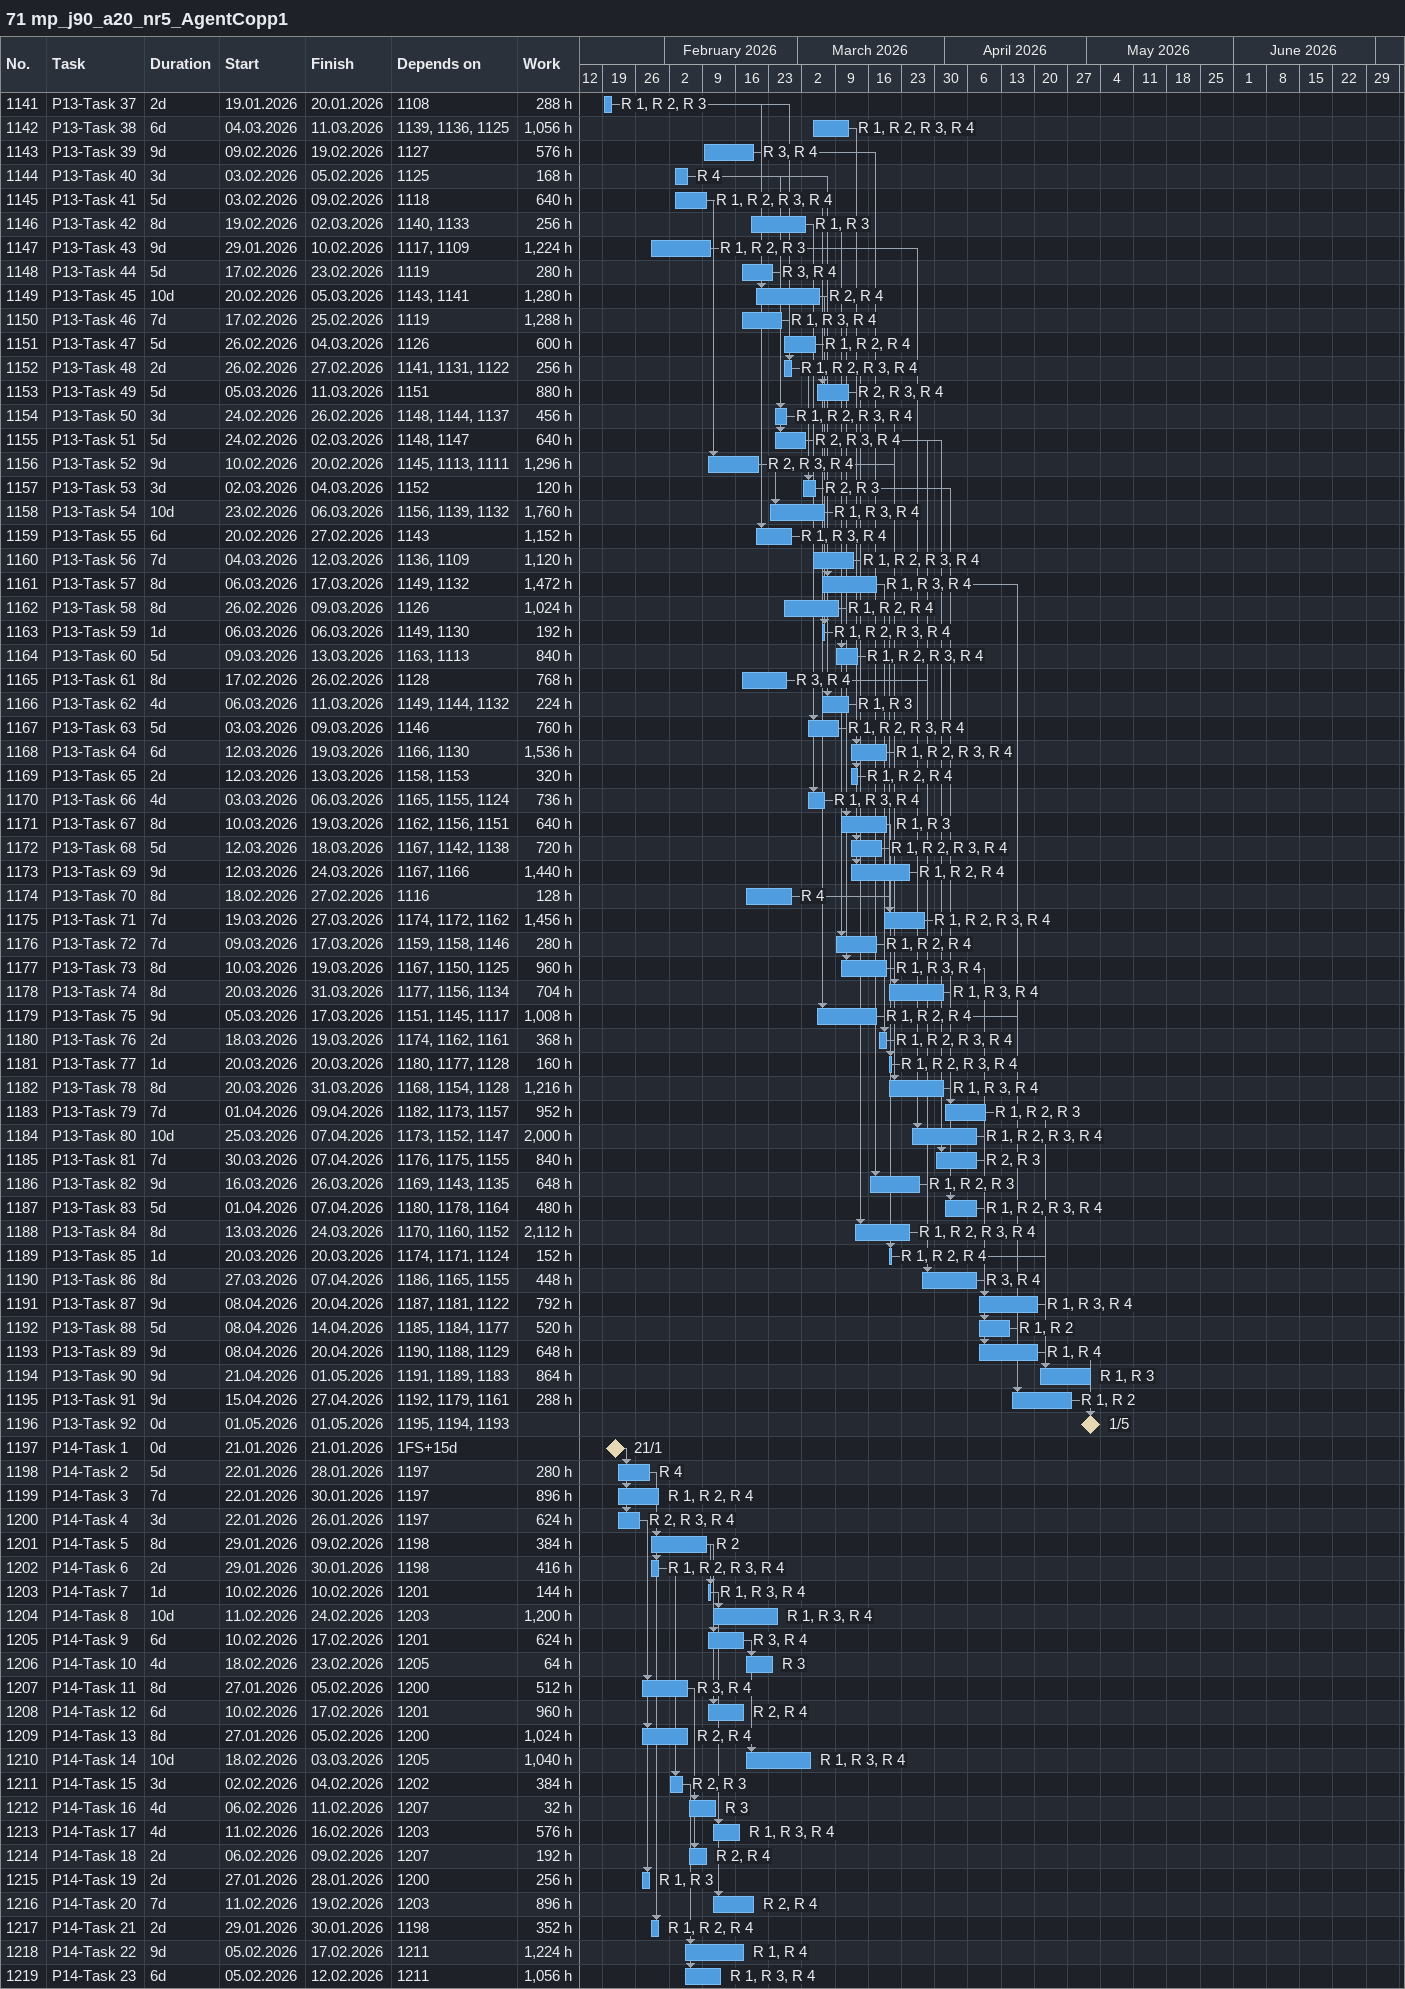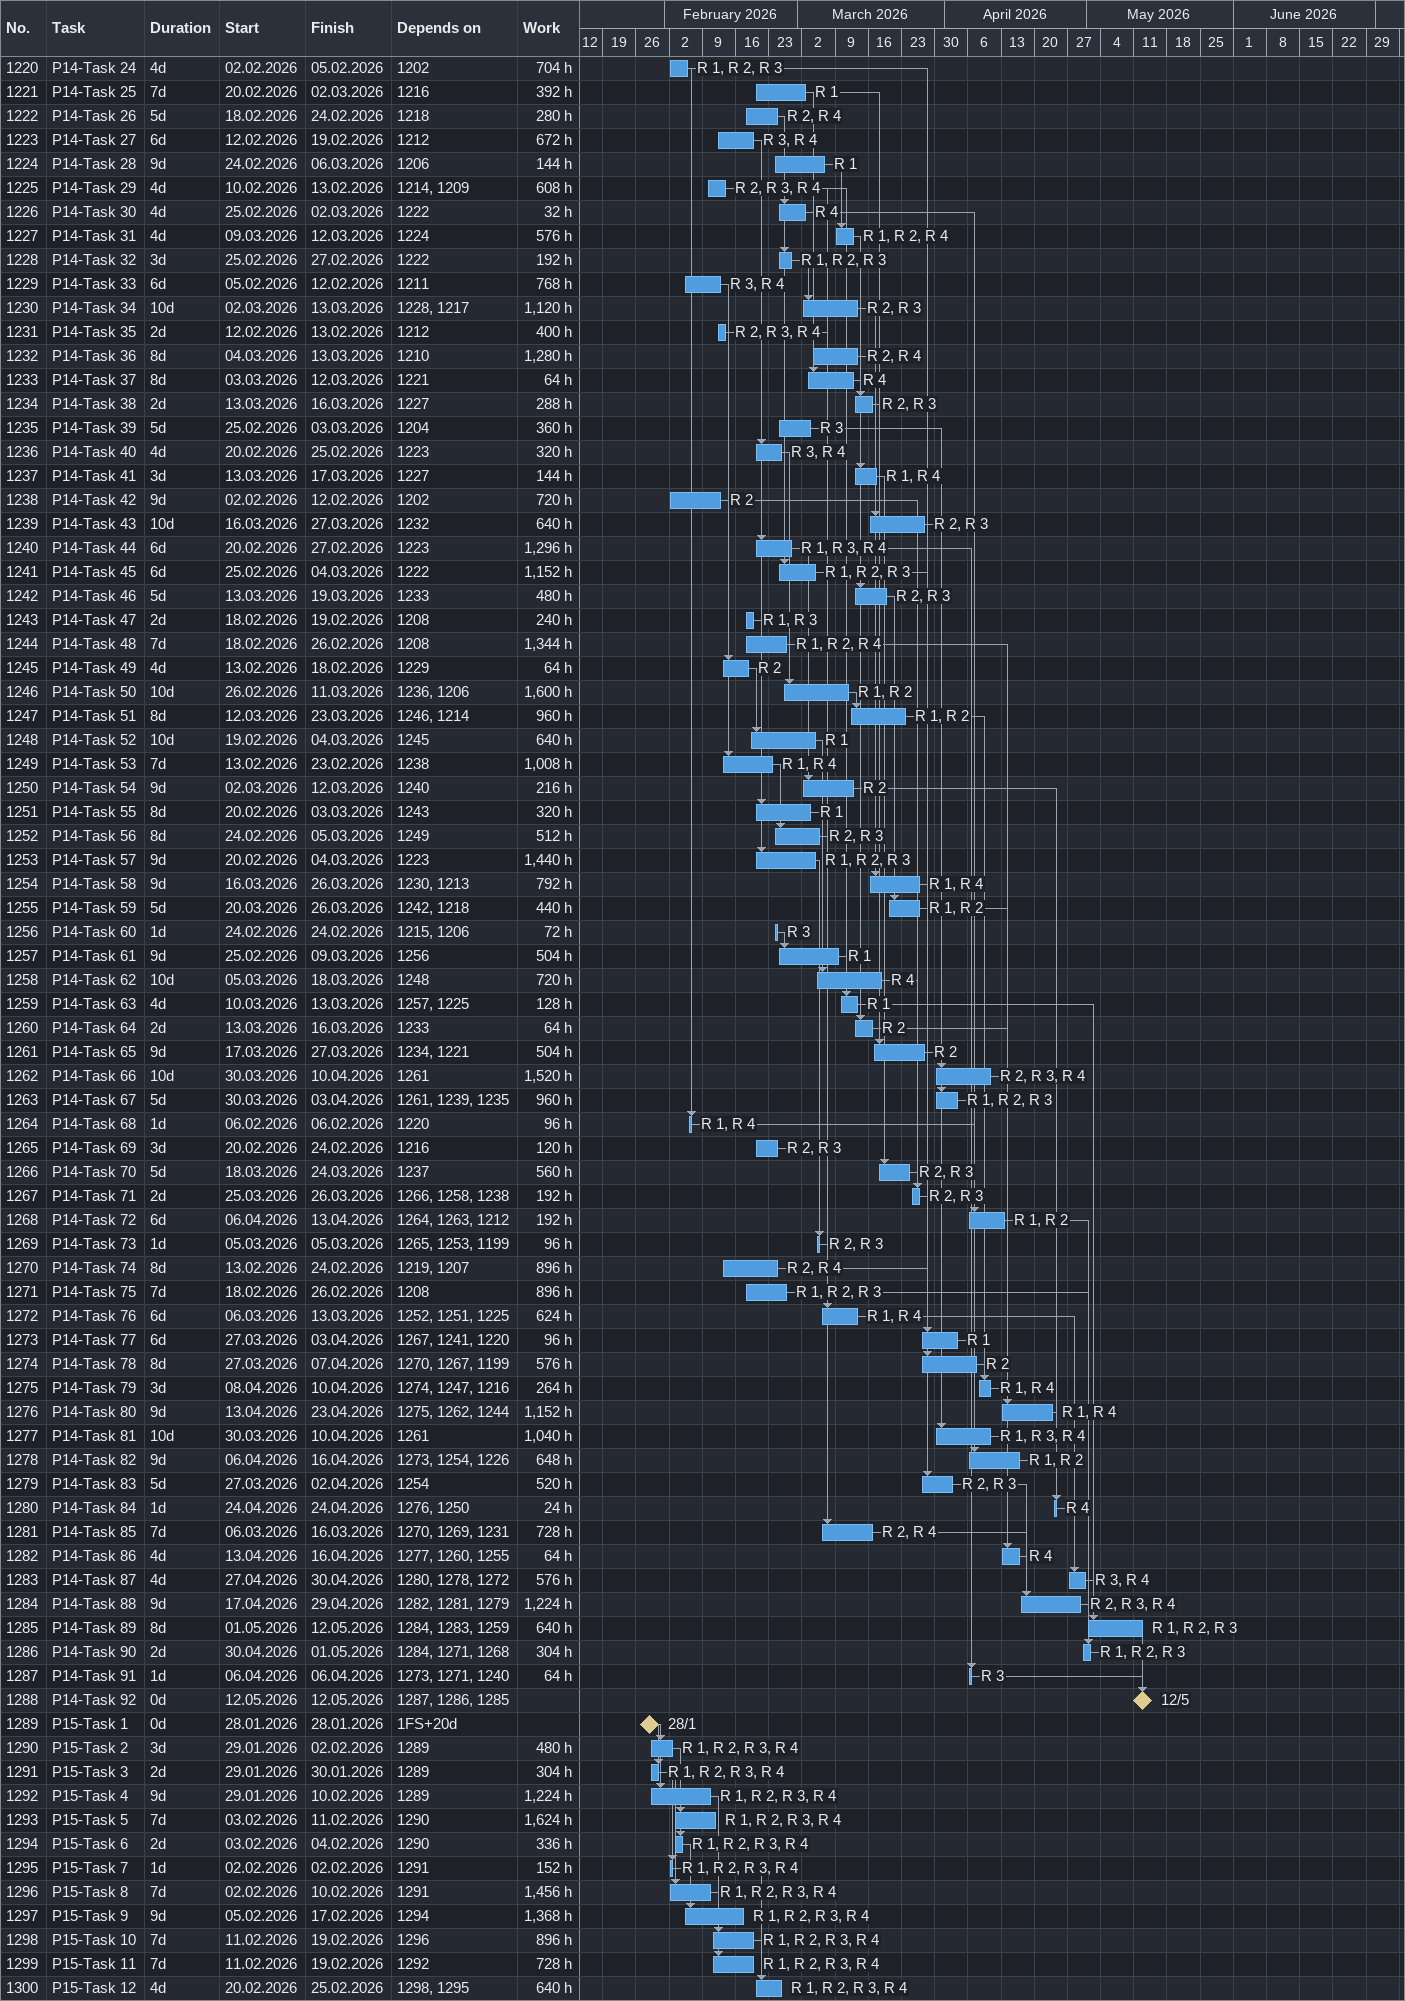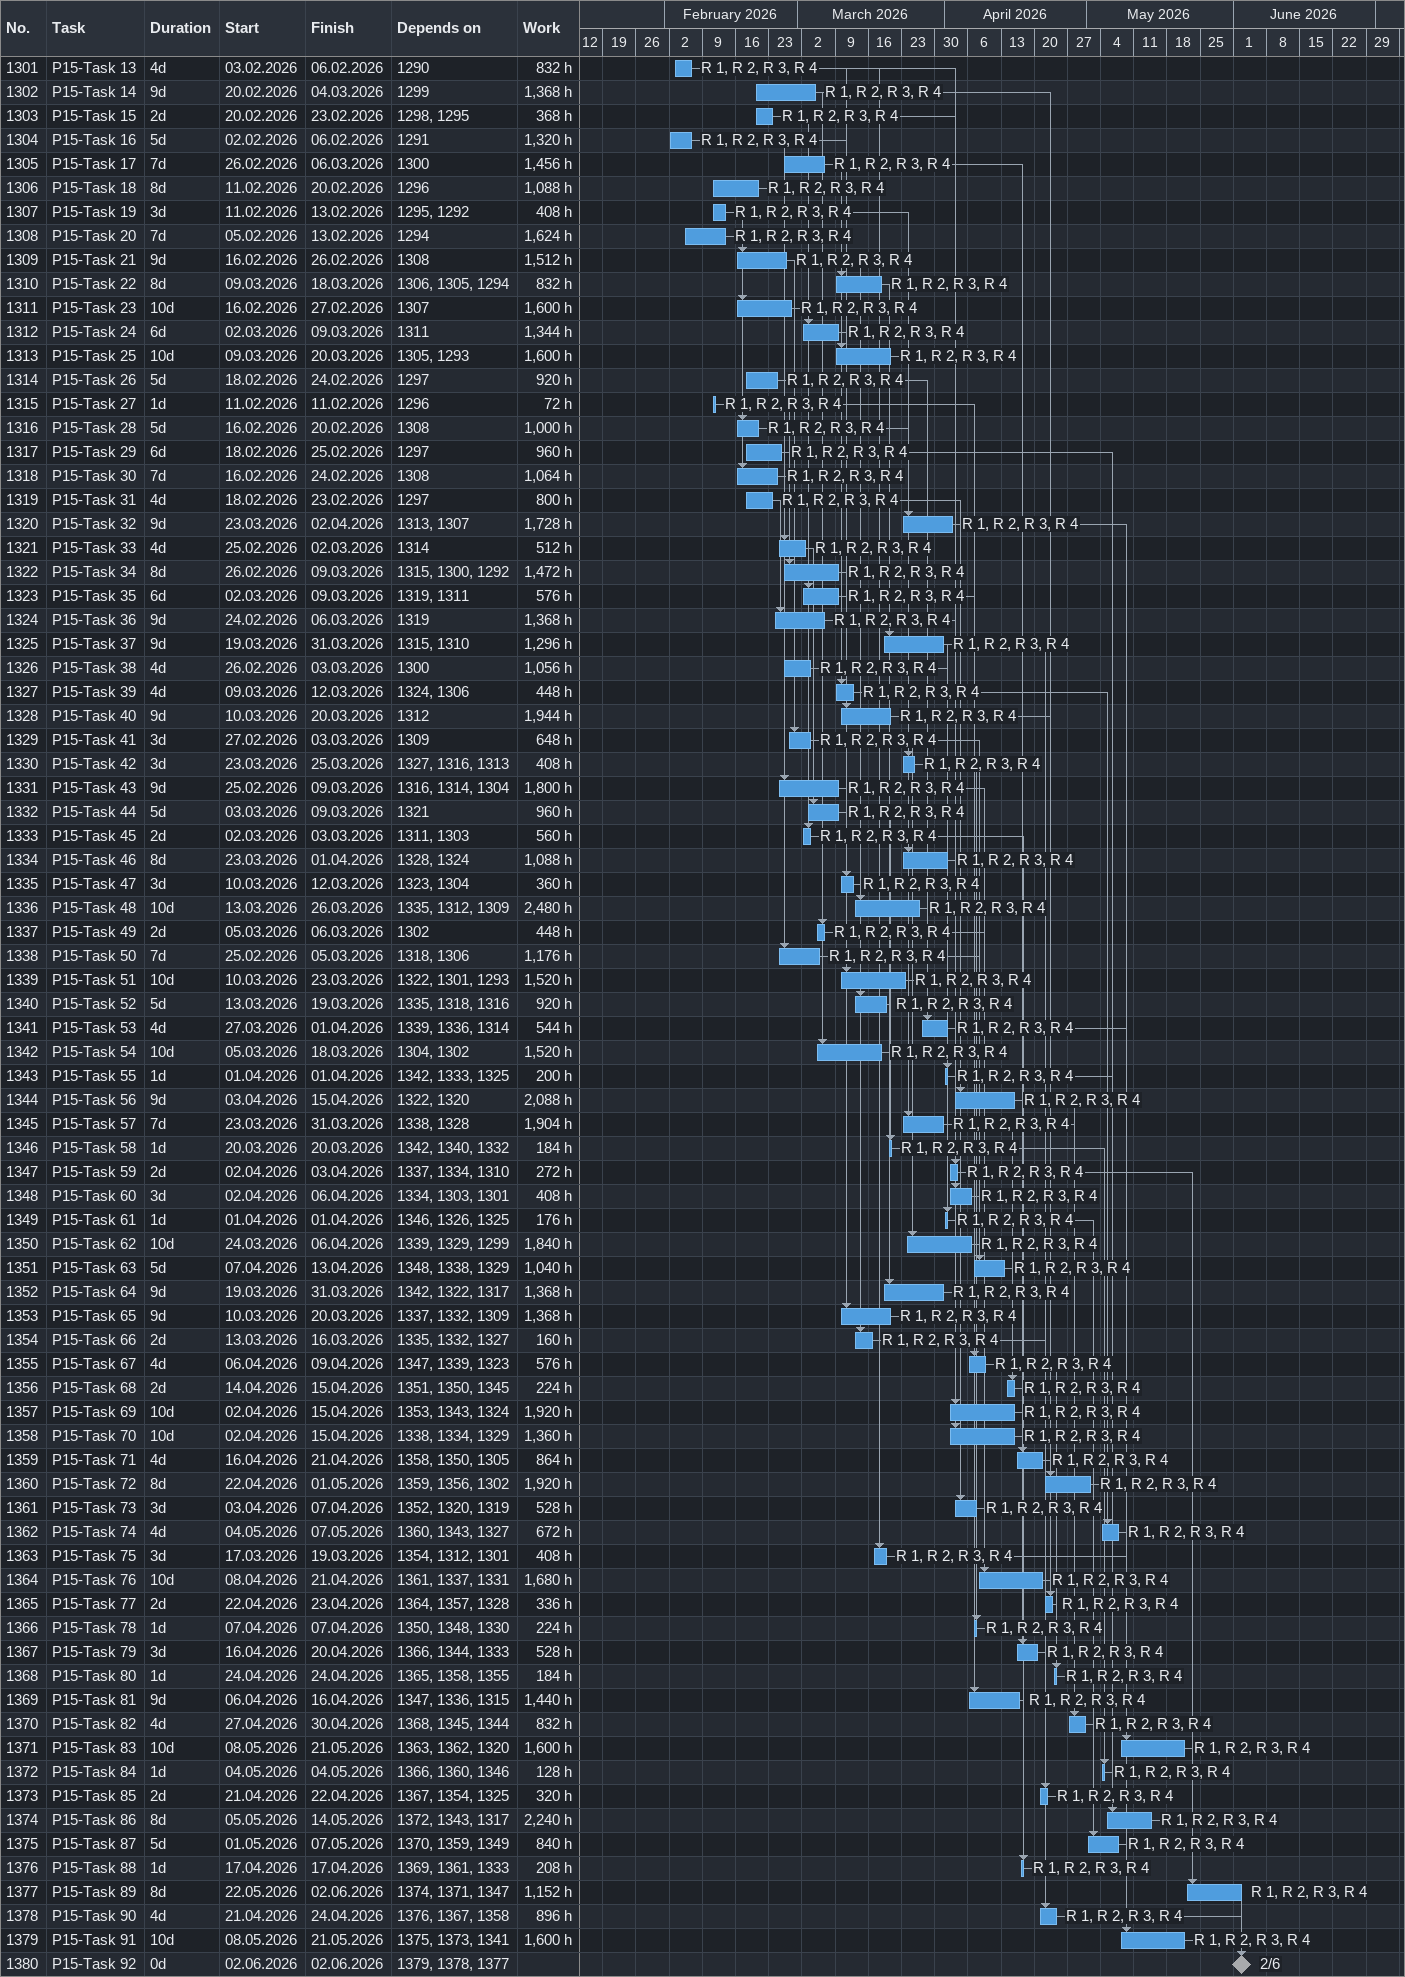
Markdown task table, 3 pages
71 mp_j90_a20_nr5_AgentCopp1

| ID | Task | Duration | Start | Finish | Predecessors | Resources | Work (h) |
|---|---|---|---|---|---|---|---|
| 1141 | P13-Task 37 | 2d | 2026-01-19 | 2026-01-20 | 1108 | R 1, R 2, R 3 | 288 |
| 1142 | P13-Task 38 | 6d | 2026-03-04 | 2026-03-11 | 1139, 1136, 1125 | R 1, R 2, R 3, R 4 | 1056 |
| 1143 | P13-Task 39 | 9d | 2026-02-09 | 2026-02-19 | 1127 | R 3, R 4 | 576 |
| 1144 | P13-Task 40 | 3d | 2026-02-03 | 2026-02-05 | 1125 | R 4 | 168 |
| 1145 | P13-Task 41 | 5d | 2026-02-03 | 2026-02-09 | 1118 | R 1, R 2, R 3, R 4 | 640 |
| 1146 | P13-Task 42 | 8d | 2026-02-19 | 2026-03-02 | 1140, 1133 | R 1, R 3 | 256 |
| 1147 | P13-Task 43 | 9d | 2026-01-29 | 2026-02-10 | 1117, 1109 | R 1, R 2, R 3 | 1224 |
| 1148 | P13-Task 44 | 5d | 2026-02-17 | 2026-02-23 | 1119 | R 3, R 4 | 280 |
| 1149 | P13-Task 45 | 10d | 2026-02-20 | 2026-03-05 | 1143, 1141 | R 2, R 4 | 1280 |
| 1150 | P13-Task 46 | 7d | 2026-02-17 | 2026-02-25 | 1119 | R 1, R 3, R 4 | 1288 |
| 1151 | P13-Task 47 | 5d | 2026-02-26 | 2026-03-04 | 1126 | R 1, R 2, R 4 | 600 |
| 1152 | P13-Task 48 | 2d | 2026-02-26 | 2026-02-27 | 1141, 1131, 1122 | R 1, R 2, R 3, R 4 | 256 |
| 1153 | P13-Task 49 | 5d | 2026-03-05 | 2026-03-11 | 1151 | R 2, R 3, R 4 | 880 |
| 1154 | P13-Task 50 | 3d | 2026-02-24 | 2026-02-26 | 1148, 1144, 1137 | R 1, R 2, R 3, R 4 | 456 |
| 1155 | P13-Task 51 | 5d | 2026-02-24 | 2026-03-02 | 1148, 1147 | R 2, R 3, R 4 | 640 |
| 1156 | P13-Task 52 | 9d | 2026-02-10 | 2026-02-20 | 1145, 1113, 1111 | R 2, R 3, R 4 | 1296 |
| 1157 | P13-Task 53 | 3d | 2026-03-02 | 2026-03-04 | 1152 | R 2, R 3 | 120 |
| 1158 | P13-Task 54 | 10d | 2026-02-23 | 2026-03-06 | 1156, 1139, 1132 | R 1, R 3, R 4 | 1760 |
| 1159 | P13-Task 55 | 6d | 2026-02-20 | 2026-02-27 | 1143 | R 1, R 3, R 4 | 1152 |
| 1160 | P13-Task 56 | 7d | 2026-03-04 | 2026-03-12 | 1136, 1109 | R 1, R 2, R 3, R 4 | 1120 |
| 1161 | P13-Task 57 | 8d | 2026-03-06 | 2026-03-17 | 1149, 1132 | R 1, R 3, R 4 | 1472 |
| 1162 | P13-Task 58 | 8d | 2026-02-26 | 2026-03-09 | 1126 | R 1, R 2, R 4 | 1024 |
| 1163 | P13-Task 59 | 1d | 2026-03-06 | 2026-03-06 | 1149, 1130 | R 1, R 2, R 3, R 4 | 192 |
| 1164 | P13-Task 60 | 5d | 2026-03-09 | 2026-03-13 | 1163, 1113 | R 1, R 2, R 3, R 4 | 840 |
| 1165 | P13-Task 61 | 8d | 2026-02-17 | 2026-02-26 | 1128 | R 3, R 4 | 768 |
| 1166 | P13-Task 62 | 4d | 2026-03-06 | 2026-03-11 | 1149, 1144, 1132 | R 1, R 3 | 224 |
| 1167 | P13-Task 63 | 5d | 2026-03-03 | 2026-03-09 | 1146 | R 1, R 2, R 3, R 4 | 760 |
| 1168 | P13-Task 64 | 6d | 2026-03-12 | 2026-03-19 | 1166, 1130 | R 1, R 2, R 3, R 4 | 1536 |
| 1169 | P13-Task 65 | 2d | 2026-03-12 | 2026-03-13 | 1158, 1153 | R 1, R 2, R 4 | 320 |
| 1170 | P13-Task 66 | 4d | 2026-03-03 | 2026-03-06 | 1165, 1155, 1124 | R 1, R 3, R 4 | 736 |
| 1171 | P13-Task 67 | 8d | 2026-03-10 | 2026-03-19 | 1162, 1156, 1151 | R 1, R 3 | 640 |
| 1172 | P13-Task 68 | 5d | 2026-03-12 | 2026-03-18 | 1167, 1142, 1138 | R 1, R 2, R 3, R 4 | 720 |
| 1173 | P13-Task 69 | 9d | 2026-03-12 | 2026-03-24 | 1167, 1166 | R 1, R 2, R 4 | 1440 |
| 1174 | P13-Task 70 | 8d | 2026-02-18 | 2026-02-27 | 1116 | R 4 | 128 |
| 1175 | P13-Task 71 | 7d | 2026-03-19 | 2026-03-27 | 1174, 1172, 1162 | R 1, R 2, R 3, R 4 | 1456 |
| 1176 | P13-Task 72 | 7d | 2026-03-09 | 2026-03-17 | 1159, 1158, 1146 | R 1, R 2, R 4 | 280 |
| 1177 | P13-Task 73 | 8d | 2026-03-10 | 2026-03-19 | 1167, 1150, 1125 | R 1, R 3, R 4 | 960 |
| 1178 | P13-Task 74 | 8d | 2026-03-20 | 2026-03-31 | 1177, 1156, 1134 | R 1, R 3, R 4 | 704 |
| 1179 | P13-Task 75 | 9d | 2026-03-05 | 2026-03-17 | 1151, 1145, 1117 | R 1, R 2, R 4 | 1008 |
| 1180 | P13-Task 76 | 2d | 2026-03-18 | 2026-03-19 | 1174, 1162, 1161 | R 1, R 2, R 3, R 4 | 368 |
| 1181 | P13-Task 77 | 1d | 2026-03-20 | 2026-03-20 | 1180, 1177, 1128 | R 1, R 2, R 3, R 4 | 160 |
| 1182 | P13-Task 78 | 8d | 2026-03-20 | 2026-03-31 | 1168, 1154, 1128 | R 1, R 3, R 4 | 1216 |
| 1183 | P13-Task 79 | 7d | 2026-04-01 | 2026-04-09 | 1182, 1173, 1157 | R 1, R 2, R 3 | 952 |
| 1184 | P13-Task 80 | 10d | 2026-03-25 | 2026-04-07 | 1173, 1152, 1147 | R 1, R 2, R 3, R 4 | 2000 |
| 1185 | P13-Task 81 | 7d | 2026-03-30 | 2026-04-07 | 1176, 1175, 1155 | R 2, R 3 | 840 |
| 1186 | P13-Task 82 | 9d | 2026-03-16 | 2026-03-26 | 1169, 1143, 1135 | R 1, R 2, R 3 | 648 |
| 1187 | P13-Task 83 | 5d | 2026-04-01 | 2026-04-07 | 1180, 1178, 1164 | R 1, R 2, R 3, R 4 | 480 |
| 1188 | P13-Task 84 | 8d | 2026-03-13 | 2026-03-24 | 1170, 1160, 1152 | R 1, R 2, R 3, R 4 | 2112 |
| 1189 | P13-Task 85 | 1d | 2026-03-20 | 2026-03-20 | 1174, 1171, 1124 | R 1, R 2, R 4 | 152 |
| 1190 | P13-Task 86 | 8d | 2026-03-27 | 2026-04-07 | 1186, 1165, 1155 | R 3, R 4 | 448 |
| 1191 | P13-Task 87 | 9d | 2026-04-08 | 2026-04-20 | 1187, 1181, 1122 | R 1, R 3, R 4 | 792 |
| 1192 | P13-Task 88 | 5d | 2026-04-08 | 2026-04-14 | 1185, 1184, 1177 | R 1, R 2 | 520 |
| 1193 | P13-Task 89 | 9d | 2026-04-08 | 2026-04-20 | 1190, 1188, 1129 | R 1, R 4 | 648 |
| 1194 | P13-Task 90 | 9d | 2026-04-21 | 2026-05-01 | 1191, 1189, 1183 | R 1, R 3 | 864 |
| 1195 | P13-Task 91 | 9d | 2026-04-15 | 2026-04-27 | 1192, 1179, 1161 | R 1, R 2 | 288 |
| 1196 | P13-Task 92 | 0d | 2026-05-01 | 2026-05-01 | 1195, 1194, 1193 |  |  |
| 1197 | P14-Task 1 | 0d | 2026-01-21 | 2026-01-21 | 1FS+15d |  |  |
| 1198 | P14-Task 2 | 5d | 2026-01-22 | 2026-01-28 | 1197 | R 4 | 280 |
| 1199 | P14-Task 3 | 7d | 2026-01-22 | 2026-01-30 | 1197 | R 1, R 2, R 4 | 896 |
| 1200 | P14-Task 4 | 3d | 2026-01-22 | 2026-01-26 | 1197 | R 2, R 3, R 4 | 624 |
| 1201 | P14-Task 5 | 8d | 2026-01-29 | 2026-02-09 | 1198 | R 2 | 384 |
| 1202 | P14-Task 6 | 2d | 2026-01-29 | 2026-01-30 | 1198 | R 1, R 2, R 3, R 4 | 416 |
| 1203 | P14-Task 7 | 1d | 2026-02-10 | 2026-02-10 | 1201 | R 1, R 3, R 4 | 144 |
| 1204 | P14-Task 8 | 10d | 2026-02-11 | 2026-02-24 | 1203 | R 1, R 3, R 4 | 1200 |
| 1205 | P14-Task 9 | 6d | 2026-02-10 | 2026-02-17 | 1201 | R 3, R 4 | 624 |
| 1206 | P14-Task 10 | 4d | 2026-02-18 | 2026-02-23 | 1205 | R 3 | 64 |
| 1207 | P14-Task 11 | 8d | 2026-01-27 | 2026-02-05 | 1200 | R 3, R 4 | 512 |
| 1208 | P14-Task 12 | 6d | 2026-02-10 | 2026-02-17 | 1201 | R 2, R 4 | 960 |
| 1209 | P14-Task 13 | 8d | 2026-01-27 | 2026-02-05 | 1200 | R 2, R 4 | 1024 |
| 1210 | P14-Task 14 | 10d | 2026-02-18 | 2026-03-03 | 1205 | R 1, R 3, R 4 | 1040 |
| 1211 | P14-Task 15 | 3d | 2026-02-02 | 2026-02-04 | 1202 | R 2, R 3 | 384 |
| 1212 | P14-Task 16 | 4d | 2026-02-06 | 2026-02-11 | 1207 | R 3 | 32 |
| 1213 | P14-Task 17 | 4d | 2026-02-11 | 2026-02-16 | 1203 | R 1, R 3, R 4 | 576 |
| 1214 | P14-Task 18 | 2d | 2026-02-06 | 2026-02-09 | 1207 | R 2, R 4 | 192 |
| 1215 | P14-Task 19 | 2d | 2026-01-27 | 2026-01-28 | 1200 | R 1, R 3 | 256 |
| 1216 | P14-Task 20 | 7d | 2026-02-11 | 2026-02-19 | 1203 | R 2, R 4 | 896 |
| 1217 | P14-Task 21 | 2d | 2026-01-29 | 2026-01-30 | 1198 | R 1, R 2, R 4 | 352 |
| 1218 | P14-Task 22 | 9d | 2026-02-05 | 2026-02-17 | 1211 | R 1, R 4 | 1224 |
| 1219 | P14-Task 23 | 6d | 2026-02-05 | 2026-02-12 | 1211 | R 1, R 3, R 4 | 1056 |
| 1220 | P14-Task 24 | 4d | 2026-02-02 | 2026-02-05 | 1202 | R 1, R 2, R 3 | 704 |
| 1221 | P14-Task 25 | 7d | 2026-02-20 | 2026-03-02 | 1216 | R 1 | 392 |
| 1222 | P14-Task 26 | 5d | 2026-02-18 | 2026-02-24 | 1218 | R 2, R 4 | 280 |
| 1223 | P14-Task 27 | 6d | 2026-02-12 | 2026-02-19 | 1212 | R 3, R 4 | 672 |
| 1224 | P14-Task 28 | 9d | 2026-02-24 | 2026-03-06 | 1206 | R 1 | 144 |
| 1225 | P14-Task 29 | 4d | 2026-02-10 | 2026-02-13 | 1214, 1209 | R 2, R 3, R 4 | 608 |
| 1226 | P14-Task 30 | 4d | 2026-02-25 | 2026-03-02 | 1222 | R 4 | 32 |
| 1227 | P14-Task 31 | 4d | 2026-03-09 | 2026-03-12 | 1224 | R 1, R 2, R 4 | 576 |
| 1228 | P14-Task 32 | 3d | 2026-02-25 | 2026-02-27 | 1222 | R 1, R 2, R 3 | 192 |
| 1229 | P14-Task 33 | 6d | 2026-02-05 | 2026-02-12 | 1211 | R 3, R 4 | 768 |
| 1230 | P14-Task 34 | 10d | 2026-03-02 | 2026-03-13 | 1228, 1217 | R 2, R 3 | 1120 |
| 1231 | P14-Task 35 | 2d | 2026-02-12 | 2026-02-13 | 1212 | R 2, R 3, R 4 | 400 |
| 1232 | P14-Task 36 | 8d | 2026-03-04 | 2026-03-13 | 1210 | R 2, R 4 | 1280 |
| 1233 | P14-Task 37 | 8d | 2026-03-03 | 2026-03-12 | 1221 | R 4 | 64 |
| 1234 | P14-Task 38 | 2d | 2026-03-13 | 2026-03-16 | 1227 | R 2, R 3 | 288 |
| 1235 | P14-Task 39 | 5d | 2026-02-25 | 2026-03-03 | 1204 | R 3 | 360 |
| 1236 | P14-Task 40 | 4d | 2026-02-20 | 2026-02-25 | 1223 | R 3, R 4 | 320 |
| 1237 | P14-Task 41 | 3d | 2026-03-13 | 2026-03-17 | 1227 | R 1, R 4 | 144 |
| 1238 | P14-Task 42 | 9d | 2026-02-02 | 2026-02-12 | 1202 | R 2 | 720 |
| 1239 | P14-Task 43 | 10d | 2026-03-16 | 2026-03-27 | 1232 | R 2, R 3 | 640 |
| 1240 | P14-Task 44 | 6d | 2026-02-20 | 2026-02-27 | 1223 | R 1, R 3, R 4 | 1296 |
| 1241 | P14-Task 45 | 6d | 2026-02-25 | 2026-03-04 | 1222 | R 1, R 2, R 3 | 1152 |
| 1242 | P14-Task 46 | 5d | 2026-03-13 | 2026-03-19 | 1233 | R 2, R 3 | 480 |
| 1243 | P14-Task 47 | 2d | 2026-02-18 | 2026-02-19 | 1208 | R 1, R 3 | 240 |
| 1244 | P14-Task 48 | 7d | 2026-02-18 | 2026-02-26 | 1208 | R 1, R 2, R 4 | 1344 |
| 1245 | P14-Task 49 | 4d | 2026-02-13 | 2026-02-18 | 1229 | R 2 | 64 |
| 1246 | P14-Task 50 | 10d | 2026-02-26 | 2026-03-11 | 1236, 1206 | R 1, R 2 | 1600 |
| 1247 | P14-Task 51 | 8d | 2026-03-12 | 2026-03-23 | 1246, 1214 | R 1, R 2 | 960 |
| 1248 | P14-Task 52 | 10d | 2026-02-19 | 2026-03-04 | 1245 | R 1 | 640 |
| 1249 | P14-Task 53 | 7d | 2026-02-13 | 2026-02-23 | 1238 | R 1, R 4 | 1008 |
| 1250 | P14-Task 54 | 9d | 2026-03-02 | 2026-03-12 | 1240 | R 2 | 216 |
| 1251 | P14-Task 55 | 8d | 2026-02-20 | 2026-03-03 | 1243 | R 1 | 320 |
| 1252 | P14-Task 56 | 8d | 2026-02-24 | 2026-03-05 | 1249 | R 2, R 3 | 512 |
| 1253 | P14-Task 57 | 9d | 2026-02-20 | 2026-03-04 | 1223 | R 1, R 2, R 3 | 1440 |
| 1254 | P14-Task 58 | 9d | 2026-03-16 | 2026-03-26 | 1230, 1213 | R 1, R 4 | 792 |
| 1255 | P14-Task 59 | 5d | 2026-03-20 | 2026-03-26 | 1242, 1218 | R 1, R 2 | 440 |
| 1256 | P14-Task 60 | 1d | 2026-02-24 | 2026-02-24 | 1215, 1206 | R 3 | 72 |
| 1257 | P14-Task 61 | 9d | 2026-02-25 | 2026-03-09 | 1256 | R 1 | 504 |
| 1258 | P14-Task 62 | 10d | 2026-03-05 | 2026-03-18 | 1248 | R 4 | 720 |
| 1259 | P14-Task 63 | 4d | 2026-03-10 | 2026-03-13 | 1257, 1225 | R 1 | 128 |
| 1260 | P14-Task 64 | 2d | 2026-03-13 | 2026-03-16 | 1233 | R 2 | 64 |
| 1261 | P14-Task 65 | 9d | 2026-03-17 | 2026-03-27 | 1234, 1221 | R 2 | 504 |
| 1262 | P14-Task 66 | 10d | 2026-03-30 | 2026-04-10 | 1261 | R 2, R 3, R 4 | 1520 |
| 1263 | P14-Task 67 | 5d | 2026-03-30 | 2026-04-03 | 1261, 1239, 1235 | R 1, R 2, R 3 | 960 |
| 1264 | P14-Task 68 | 1d | 2026-02-06 | 2026-02-06 | 1220 | R 1, R 4 | 96 |
| 1265 | P14-Task 69 | 3d | 2026-02-20 | 2026-02-24 | 1216 | R 2, R 3 | 120 |
| 1266 | P14-Task 70 | 5d | 2026-03-18 | 2026-03-24 | 1237 | R 2, R 3 | 560 |
| 1267 | P14-Task 71 | 2d | 2026-03-25 | 2026-03-26 | 1266, 1258, 1238 | R 2, R 3 | 192 |
| 1268 | P14-Task 72 | 6d | 2026-04-06 | 2026-04-13 | 1264, 1263, 1212 | R 1, R 2 | 192 |
| 1269 | P14-Task 73 | 1d | 2026-03-05 | 2026-03-05 | 1265, 1253, 1199 | R 2, R 3 | 96 |
| 1270 | P14-Task 74 | 8d | 2026-02-13 | 2026-02-24 | 1219, 1207 | R 2, R 4 | 896 |
| 1271 | P14-Task 75 | 7d | 2026-02-18 | 2026-02-26 | 1208 | R 1, R 2, R 3 | 896 |
| 1272 | P14-Task 76 | 6d | 2026-03-06 | 2026-03-13 | 1252, 1251, 1225 | R 1, R 4 | 624 |
| 1273 | P14-Task 77 | 6d | 2026-03-27 | 2026-04-03 | 1267, 1241, 1220 | R 1 | 96 |
| 1274 | P14-Task 78 | 8d | 2026-03-27 | 2026-04-07 | 1270, 1267, 1199 | R 2 | 576 |
| 1275 | P14-Task 79 | 3d | 2026-04-08 | 2026-04-10 | 1274, 1247, 1216 | R 1, R 4 | 264 |
| 1276 | P14-Task 80 | 9d | 2026-04-13 | 2026-04-23 | 1275, 1262, 1244 | R 1, R 4 | 1152 |
| 1277 | P14-Task 81 | 10d | 2026-03-30 | 2026-04-10 | 1261 | R 1, R 3, R 4 | 1040 |
| 1278 | P14-Task 82 | 9d | 2026-04-06 | 2026-04-16 | 1273, 1254, 1226 | R 1, R 2 | 648 |
| 1279 | P14-Task 83 | 5d | 2026-03-27 | 2026-04-02 | 1254 | R 2, R 3 | 520 |
| 1280 | P14-Task 84 | 1d | 2026-04-24 | 2026-04-24 | 1276, 1250 | R 4 | 24 |
| 1281 | P14-Task 85 | 7d | 2026-03-06 | 2026-03-16 | 1270, 1269, 1231 | R 2, R 4 | 728 |
| 1282 | P14-Task 86 | 4d | 2026-04-13 | 2026-04-16 | 1277, 1260, 1255 | R 4 | 64 |
| 1283 | P14-Task 87 | 4d | 2026-04-27 | 2026-04-30 | 1280, 1278, 1272 | R 3, R 4 | 576 |
| 1284 | P14-Task 88 | 9d | 2026-04-17 | 2026-04-29 | 1282, 1281, 1279 | R 2, R 3, R 4 | 1224 |
| 1285 | P14-Task 89 | 8d | 2026-05-01 | 2026-05-12 | 1284, 1283, 1259 | R 1, R 2, R 3 | 640 |
| 1286 | P14-Task 90 | 2d | 2026-04-30 | 2026-05-01 | 1284, 1271, 1268 | R 1, R 2, R 3 | 304 |
| 1287 | P14-Task 91 | 1d | 2026-04-06 | 2026-04-06 | 1273, 1271, 1240 | R 3 | 64 |
| 1288 | P14-Task 92 | 0d | 2026-05-12 | 2026-05-12 | 1287, 1286, 1285 |  |  |
| 1289 | P15-Task 1 | 0d | 2026-01-28 | 2026-01-28 | 1FS+20d |  |  |
| 1290 | P15-Task 2 | 3d | 2026-01-29 | 2026-02-02 | 1289 | R 1, R 2, R 3, R 4 | 480 |
| 1291 | P15-Task 3 | 2d | 2026-01-29 | 2026-01-30 | 1289 | R 1, R 2, R 3, R 4 | 304 |
| 1292 | P15-Task 4 | 9d | 2026-01-29 | 2026-02-10 | 1289 | R 1, R 2, R 3, R 4 | 1224 |
| 1293 | P15-Task 5 | 7d | 2026-02-03 | 2026-02-11 | 1290 | R 1, R 2, R 3, R 4 | 1624 |
| 1294 | P15-Task 6 | 2d | 2026-02-03 | 2026-02-04 | 1290 | R 1, R 2, R 3, R 4 | 336 |
| 1295 | P15-Task 7 | 1d | 2026-02-02 | 2026-02-02 | 1291 | R 1, R 2, R 3, R 4 | 152 |
| 1296 | P15-Task 8 | 7d | 2026-02-02 | 2026-02-10 | 1291 | R 1, R 2, R 3, R 4 | 1456 |
| 1297 | P15-Task 9 | 9d | 2026-02-05 | 2026-02-17 | 1294 | R 1, R 2, R 3, R 4 | 1368 |
| 1298 | P15-Task 10 | 7d | 2026-02-11 | 2026-02-19 | 1296 | R 1, R 2, R 3, R 4 | 896 |
| 1299 | P15-Task 11 | 7d | 2026-02-11 | 2026-02-19 | 1292 | R 1, R 2, R 3, R 4 | 728 |
| 1300 | P15-Task 12 | 4d | 2026-02-20 | 2026-02-25 | 1298, 1295 | R 1, R 2, R 3, R 4 | 640 |
| 1301 | P15-Task 13 | 4d | 2026-02-03 | 2026-02-06 | 1290 | R 1, R 2, R 3, R 4 | 832 |
| 1302 | P15-Task 14 | 9d | 2026-02-20 | 2026-03-04 | 1299 | R 1, R 2, R 3, R 4 | 1368 |
| 1303 | P15-Task 15 | 2d | 2026-02-20 | 2026-02-23 | 1298, 1295 | R 1, R 2, R 3, R 4 | 368 |
| 1304 | P15-Task 16 | 5d | 2026-02-02 | 2026-02-06 | 1291 | R 1, R 2, R 3, R 4 | 1320 |
| 1305 | P15-Task 17 | 7d | 2026-02-26 | 2026-03-06 | 1300 | R 1, R 2, R 3, R 4 | 1456 |
| 1306 | P15-Task 18 | 8d | 2026-02-11 | 2026-02-20 | 1296 | R 1, R 2, R 3, R 4 | 1088 |
| 1307 | P15-Task 19 | 3d | 2026-02-11 | 2026-02-13 | 1295, 1292 | R 1, R 2, R 3, R 4 | 408 |
| 1308 | P15-Task 20 | 7d | 2026-02-05 | 2026-02-13 | 1294 | R 1, R 2, R 3, R 4 | 1624 |
| 1309 | P15-Task 21 | 9d | 2026-02-16 | 2026-02-26 | 1308 | R 1, R 2, R 3, R 4 | 1512 |
| 1310 | P15-Task 22 | 8d | 2026-03-09 | 2026-03-18 | 1306, 1305, 1294 | R 1, R 2, R 3, R 4 | 832 |
| 1311 | P15-Task 23 | 10d | 2026-02-16 | 2026-02-27 | 1307 | R 1, R 2, R 3, R 4 | 1600 |
| 1312 | P15-Task 24 | 6d | 2026-03-02 | 2026-03-09 | 1311 | R 1, R 2, R 3, R 4 | 1344 |
| 1313 | P15-Task 25 | 10d | 2026-03-09 | 2026-03-20 | 1305, 1293 | R 1, R 2, R 3, R 4 | 1600 |
| 1314 | P15-Task 26 | 5d | 2026-02-18 | 2026-02-24 | 1297 | R 1, R 2, R 3, R 4 | 920 |
| 1315 | P15-Task 27 | 1d | 2026-02-11 | 2026-02-11 | 1296 | R 1, R 2, R 3, R 4 | 72 |
| 1316 | P15-Task 28 | 5d | 2026-02-16 | 2026-02-20 | 1308 | R 1, R 2, R 3, R 4 | 1000 |
| 1317 | P15-Task 29 | 6d | 2026-02-18 | 2026-02-25 | 1297 | R 1, R 2, R 3, R 4 | 960 |
| 1318 | P15-Task 30 | 7d | 2026-02-16 | 2026-02-24 | 1308 | R 1, R 2, R 3, R 4 | 1064 |
| 1319 | P15-Task 31 | 4d | 2026-02-18 | 2026-02-23 | 1297 | R 1, R 2, R 3, R 4 | 800 |
| 1320 | P15-Task 32 | 9d | 2026-03-23 | 2026-04-02 | 1313, 1307 | R 1, R 2, R 3, R 4 | 1728 |
| 1321 | P15-Task 33 | 4d | 2026-02-25 | 2026-03-02 | 1314 | R 1, R 2, R 3, R 4 | 512 |
| 1322 | P15-Task 34 | 8d | 2026-02-26 | 2026-03-09 | 1315, 1300, 1292 | R 1, R 2, R 3, R 4 | 1472 |
| 1323 | P15-Task 35 | 6d | 2026-03-02 | 2026-03-09 | 1319, 1311 | R 1, R 2, R 3, R 4 | 576 |
| 1324 | P15-Task 36 | 9d | 2026-02-24 | 2026-03-06 | 1319 | R 1, R 2, R 3, R 4 | 1368 |
| 1325 | P15-Task 37 | 9d | 2026-03-19 | 2026-03-31 | 1315, 1310 | R 1, R 2, R 3, R 4 | 1296 |
| 1326 | P15-Task 38 | 4d | 2026-02-26 | 2026-03-03 | 1300 | R 1, R 2, R 3, R 4 | 1056 |
| 1327 | P15-Task 39 | 4d | 2026-03-09 | 2026-03-12 | 1324, 1306 | R 1, R 2, R 3, R 4 | 448 |
| 1328 | P15-Task 40 | 9d | 2026-03-10 | 2026-03-20 | 1312 | R 1, R 2, R 3, R 4 | 1944 |
| 1329 | P15-Task 41 | 3d | 2026-02-27 | 2026-03-03 | 1309 | R 1, R 2, R 3, R 4 | 648 |
| 1330 | P15-Task 42 | 3d | 2026-03-23 | 2026-03-25 | 1327, 1316, 1313 | R 1, R 2, R 3, R 4 | 408 |
| 1331 | P15-Task 43 | 9d | 2026-02-25 | 2026-03-09 | 1316, 1314, 1304 | R 1, R 2, R 3, R 4 | 1800 |
| 1332 | P15-Task 44 | 5d | 2026-03-03 | 2026-03-09 | 1321 | R 1, R 2, R 3, R 4 | 960 |
| 1333 | P15-Task 45 | 2d | 2026-03-02 | 2026-03-03 | 1311, 1303 | R 1, R 2, R 3, R 4 | 560 |
| 1334 | P15-Task 46 | 8d | 2026-03-23 | 2026-04-01 | 1328, 1324 | R 1, R 2, R 3, R 4 | 1088 |
| 1335 | P15-Task 47 | 3d | 2026-03-10 | 2026-03-12 | 1323, 1304 | R 1, R 2, R 3, R 4 | 360 |
| 1336 | P15-Task 48 | 10d | 2026-03-13 | 2026-03-26 | 1335, 1312, 1309 | R 1, R 2, R 3, R 4 | 2480 |
| 1337 | P15-Task 49 | 2d | 2026-03-05 | 2026-03-06 | 1302 | R 1, R 2, R 3, R 4 | 448 |
| 1338 | P15-Task 50 | 7d | 2026-02-25 | 2026-03-05 | 1318, 1306 | R 1, R 2, R 3, R 4 | 1176 |
| 1339 | P15-Task 51 | 10d | 2026-03-10 | 2026-03-23 | 1322, 1301, 1293 | R 1, R 2, R 3, R 4 | 1520 |
| 1340 | P15-Task 52 | 5d | 2026-03-13 | 2026-03-19 | 1335, 1318, 1316 | R 1, R 2, R 3, R 4 | 920 |
| 1341 | P15-Task 53 | 4d | 2026-03-27 | 2026-04-01 | 1339, 1336, 1314 | R 1, R 2, R 3, R 4 | 544 |
| 1342 | P15-Task 54 | 10d | 2026-03-05 | 2026-03-18 | 1304, 1302 | R 1, R 2, R 3, R 4 | 1520 |
| 1343 | P15-Task 55 | 1d | 2026-04-01 | 2026-04-01 | 1342, 1333, 1325 | R 1, R 2, R 3, R 4 | 200 |
| 1344 | P15-Task 56 | 9d | 2026-04-03 | 2026-04-15 | 1322, 1320 | R 1, R 2, R 3, R 4 | 2088 |
| 1345 | P15-Task 57 | 7d | 2026-03-23 | 2026-03-31 | 1338, 1328 | R 1, R 2, R 3, R 4 | 1904 |
| 1346 | P15-Task 58 | 1d | 2026-03-20 | 2026-03-20 | 1342, 1340, 1332 | R 1, R 2, R 3, R 4 | 184 |
| 1347 | P15-Task 59 | 2d | 2026-04-02 | 2026-04-03 | 1337, 1334, 1310 | R 1, R 2, R 3, R 4 | 272 |
| 1348 | P15-Task 60 | 3d | 2026-04-02 | 2026-04-06 | 1334, 1303, 1301 | R 1, R 2, R 3, R 4 | 408 |
| 1349 | P15-Task 61 | 1d | 2026-04-01 | 2026-04-01 | 1346, 1326, 1325 | R 1, R 2, R 3, R 4 | 176 |
| 1350 | P15-Task 62 | 10d | 2026-03-24 | 2026-04-06 | 1339, 1329, 1299 | R 1, R 2, R 3, R 4 | 1840 |
| 1351 | P15-Task 63 | 5d | 2026-04-07 | 2026-04-13 | 1348, 1338, 1329 | R 1, R 2, R 3, R 4 | 1040 |
| 1352 | P15-Task 64 | 9d | 2026-03-19 | 2026-03-31 | 1342, 1322, 1317 | R 1, R 2, R 3, R 4 | 1368 |
| 1353 | P15-Task 65 | 9d | 2026-03-10 | 2026-03-20 | 1337, 1332, 1309 | R 1, R 2, R 3, R 4 | 1368 |
| 1354 | P15-Task 66 | 2d | 2026-03-13 | 2026-03-16 | 1335, 1332, 1327 | R 1, R 2, R 3, R 4 | 160 |
| 1355 | P15-Task 67 | 4d | 2026-04-06 | 2026-04-09 | 1347, 1339, 1323 | R 1, R 2, R 3, R 4 | 576 |
| 1356 | P15-Task 68 | 2d | 2026-04-14 | 2026-04-15 | 1351, 1350, 1345 | R 1, R 2, R 3, R 4 | 224 |
| 1357 | P15-Task 69 | 10d | 2026-04-02 | 2026-04-15 | 1353, 1343, 1324 | R 1, R 2, R 3, R 4 | 1920 |
| 1358 | P15-Task 70 | 10d | 2026-04-02 | 2026-04-15 | 1338, 1334, 1329 | R 1, R 2, R 3, R 4 | 1360 |
| 1359 | P15-Task 71 | 4d | 2026-04-16 | 2026-04-21 | 1358, 1350, 1305 | R 1, R 2, R 3, R 4 | 864 |
| 1360 | P15-Task 72 | 8d | 2026-04-22 | 2026-05-01 | 1359, 1356, 1302 | R 1, R 2, R 3, R 4 | 1920 |
| 1361 | P15-Task 73 | 3d | 2026-04-03 | 2026-04-07 | 1352, 1320, 1319 | R 1, R 2, R 3, R 4 | 528 |
| 1362 | P15-Task 74 | 4d | 2026-05-04 | 2026-05-07 | 1360, 1343, 1327 | R 1, R 2, R 3, R 4 | 672 |
| 1363 | P15-Task 75 | 3d | 2026-03-17 | 2026-03-19 | 1354, 1312, 1301 | R 1, R 2, R 3, R 4 | 408 |
| 1364 | P15-Task 76 | 10d | 2026-04-08 | 2026-04-21 | 1361, 1337, 1331 | R 1, R 2, R 3, R 4 | 1680 |
| 1365 | P15-Task 77 | 2d | 2026-04-22 | 2026-04-23 | 1364, 1357, 1328 | R 1, R 2, R 3, R 4 | 336 |
| 1366 | P15-Task 78 | 1d | 2026-04-07 | 2026-04-07 | 1350, 1348, 1330 | R 1, R 2, R 3, R 4 | 224 |
| 1367 | P15-Task 79 | 3d | 2026-04-16 | 2026-04-20 | 1366, 1344, 1333 | R 1, R 2, R 3, R 4 | 528 |
| 1368 | P15-Task 80 | 1d | 2026-04-24 | 2026-04-24 | 1365, 1358, 1355 | R 1, R 2, R 3, R 4 | 184 |
| 1369 | P15-Task 81 | 9d | 2026-04-06 | 2026-04-16 | 1347, 1336, 1315 | R 1, R 2, R 3, R 4 | 1440 |
| 1370 | P15-Task 82 | 4d | 2026-04-27 | 2026-04-30 | 1368, 1345, 1344 | R 1, R 2, R 3, R 4 | 832 |
| 1371 | P15-Task 83 | 10d | 2026-05-08 | 2026-05-21 | 1363, 1362, 1320 | R 1, R 2, R 3, R 4 | 1600 |
| 1372 | P15-Task 84 | 1d | 2026-05-04 | 2026-05-04 | 1366, 1360, 1346 | R 1, R 2, R 3, R 4 | 128 |
| 1373 | P15-Task 85 | 2d | 2026-04-21 | 2026-04-22 | 1367, 1354, 1325 | R 1, R 2, R 3, R 4 | 320 |
| 1374 | P15-Task 86 | 8d | 2026-05-05 | 2026-05-14 | 1372, 1343, 1317 | R 1, R 2, R 3, R 4 | 2240 |
| 1375 | P15-Task 87 | 5d | 2026-05-01 | 2026-05-07 | 1370, 1359, 1349 | R 1, R 2, R 3, R 4 | 840 |
| 1376 | P15-Task 88 | 1d | 2026-04-17 | 2026-04-17 | 1369, 1361, 1333 | R 1, R 2, R 3, R 4 | 208 |
| 1377 | P15-Task 89 | 8d | 2026-05-22 | 2026-06-02 | 1374, 1371, 1347 | R 1, R 2, R 3, R 4 | 1152 |
| 1378 | P15-Task 90 | 4d | 2026-04-21 | 2026-04-24 | 1376, 1367, 1358 | R 1, R 2, R 3, R 4 | 896 |
| 1379 | P15-Task 91 | 10d | 2026-05-08 | 2026-05-21 | 1375, 1373, 1341 | R 1, R 2, R 3, R 4 | 1600 |
| 1380 | P15-Task 92 | 0d | 2026-06-02 | 2026-06-02 | 1379, 1378, 1377 |  |  |
